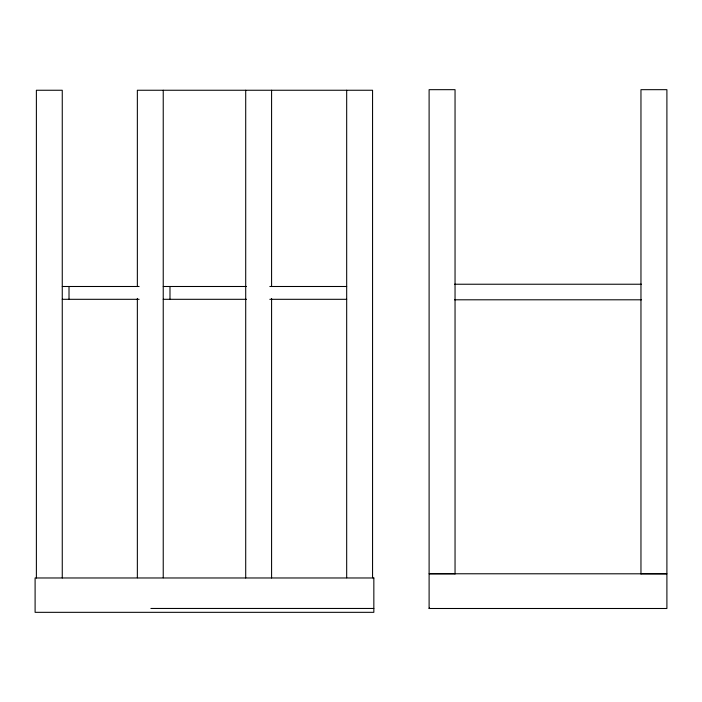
<?xml version="1.0" encoding="UTF-8"?>
<svg xmlns="http://www.w3.org/2000/svg" width="702" height="702" viewBox="0 0 702 702"><rect width="100%" height="100%" fill="white"/><g stroke="black" fill="none" stroke-linecap="round" stroke-linejoin="round"><path stroke-width="1.05" d="M454.545 284.231L641.47 284.231M62.259 286.495L139.11 286.495M163.233 286.495L246.463 286.495M269.822 286.495L346.683 286.495M62.259 299.306L139.11 299.306M163.233 299.306L246.463 299.306M269.822 299.306L346.683 299.306M454.545 299.798L641.47 299.798M455.045 573.771L429.106 573.771L666.9 573.815L640.961 573.771M150.877 608.458L373.841 608.458M640.961 573.903L640.961 89.672L666.9 89.672L666.9 608.494L429.106 608.494L429.106 89.672L455.045 89.672L455.045 573.903M372.56 577.781L372.56 90.251L137.355 90.251L137.355 286.363M346.683 90.251L346.683 577.781M271.586 90.251L271.586 286.442M271.586 298.49L271.586 577.974M245.709 90.251L245.709 577.974M169.989 286.495L169.989 299.306M163.233 90.251L163.233 577.781M137.355 298.411L137.355 577.781M69.015 286.495L69.015 299.306M62.259 577.974L62.259 90.251L36.381 90.251L36.381 577.974M429.317 608.458L429.317 607.976L429.343 608.458M373.841 577.974L35.1 577.974L35.1 612.328L373.841 612.328L373.841 577.974"/></g></svg>
